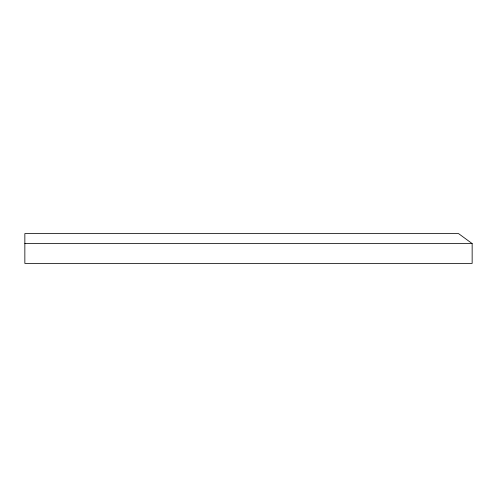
<?xml version="1.0" encoding="UTF-8"?>
<svg xmlns="http://www.w3.org/2000/svg" width="497" height="497" viewBox="0 0 497 497"><rect width="100%" height="100%" fill="white"/><g stroke="black" fill="none" stroke-linecap="round" stroke-linejoin="round"><path stroke-width="0.75" d="M24.85 243.573L472.15 243.573L472.15 263.41L24.85 263.41L24.85 233.59L458.545 233.59L472.15 243.573"/></g></svg>
